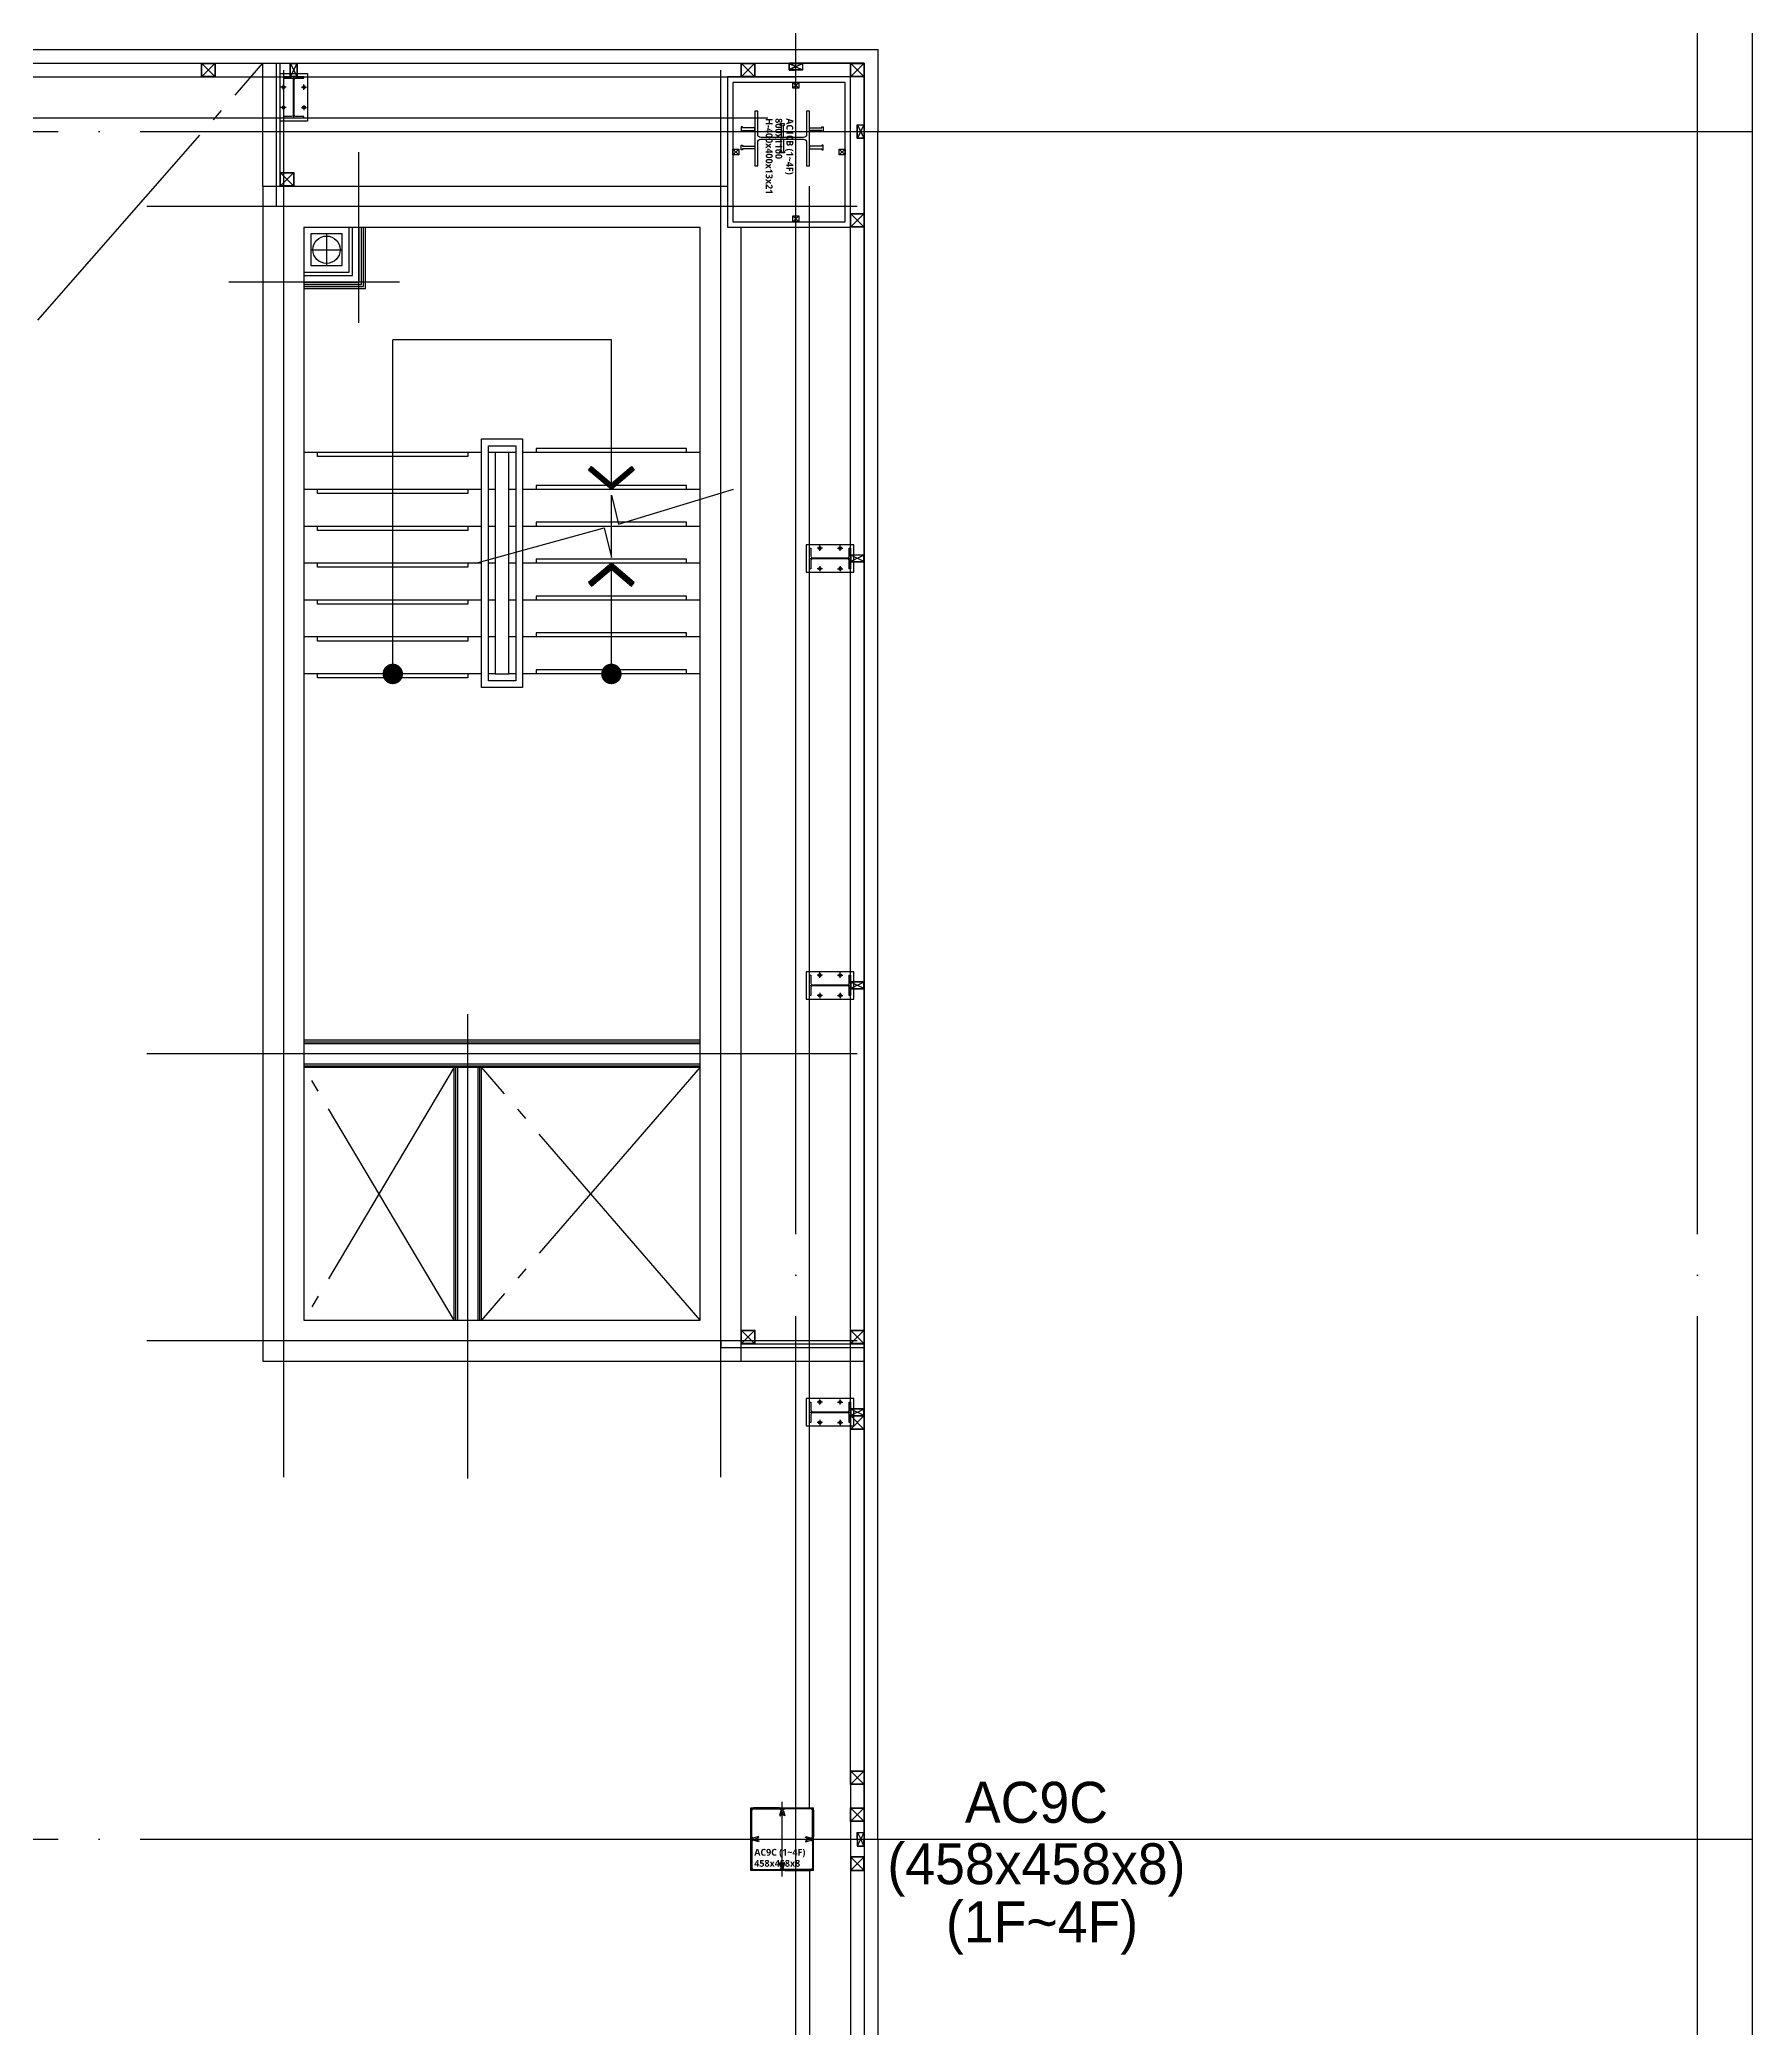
# Model space of a CAD drawing. Header units: millimetres. Extents: x -47382 to 204618, y -51045 to 127155.
# Drawn here: x 129466 to 142000, y 49987 to 64543 of the extents above; entities that cross this region are included whole.
import ezdxf
from ezdxf.enums import TextEntityAlignment as Align

# ---------------------------------------------------------------- set-up
doc = ezdxf.new("R2010")
doc.units = ezdxf.units.MM
doc.header["$LTSCALE"] = 300
doc.header["$MEASUREMENT"] = 0
for name, pattern in [('CEN', [62, 60, -1, 0, -1]), ('HID', [2, 1.1, -0.9]), ('STD_SHAFT', [7.3, 6, -0.5, 0.3, -0.5])]:
    doc.linetypes.add(name, pattern=pattern)
doc.layers.get('0').update_dxf_attribs({"linetype": 'CONTINUOUS'})
doc.layers.get('Defpoints').update_dxf_attribs({"color": 153, "linetype": 'CONTINUOUS'})
for name, color, linetype in [('1', 7, 'CONTINUOUS'), ('6', 6, 'CONTINUOUS'), ('A-CEN', 1, 'CEN'), ('A-CODE-DRAIN', 6, 'CONTINUOUS'), ('A-FLOR-FLIN-TYP2', 8, 'CONTINUOUS'), ('A-FLOR-GW', 6, 'CONTINUOUS'), ('A-FLOR-OPEN-BELO', 6, 'STD_SHAFT'), ('A-FLOR-PANL', 6, 'CONTINUOUS'), ('A-FLOR-STRA-ETC', 7, 'CONTINUOUS'), ('A-FLOR-STRA-MAIN', 4, 'CONTINUOUS'), ('A-FLOR-STRA-SUB', 9, 'CONTINUOUS'), ('A-FLOR-STUD', 9, 'CONTINUOUS'), ('A-ST-AXIS-CEN', 252, 'CEN'), ('A-ST-COL', 2, 'CONTINUOUS'), ('A-ST-CONC', 2, 'CONTINUOUS'), ('A-WALL-DRY1', 7, 'CONTINUOUS'), ('Bound', 9, 'CONTINUOUS'), ('SS-PLATE', 32, 'CONTINUOUS'), ('STEEL', 2, 'CONTINUOUS'), ('XREF-PLAN$0$A-STEEL', 7, 'CONTINUOUS')]:
    doc.layers.add(name, color=color, linetype=linetype)
doc.layers.add('Defpoint', color=161, linetype='CONTINUOUS', plot=False)
doc.layers.add('보조근', color=7, linetype='CONTINUOUS', lineweight=0)
doc.styles.add('SH_대대리576', font='NanumGothicBold.ttf')
doc.styles.add('돋움', font='')
doc.styles.get('돋움').set_extended_font_data('Dotum')

# ---------------------------------------------------------------- blocks, each defined once
blk = doc.blocks.new('A$C284E115B')
at = {"layer": 'A-FLOR-STUD'}
for p, q in [((2, 48, -103000), (98, 2, -103000)), ((2, 2, -103000), (98, 48, -103000))]:
    blk.add_line(p, q, dxfattribs=at)
at = {"layer": 'A-FLOR-STUD', "elevation": -103000}
for points in [[(0, 50), (100, 50), (100, 0), (0, 0)], [(2, 48), (98, 48), (98, 2), (2, 2)]]:
    blk.add_lwpolyline(points, close=True, dxfattribs=at)
blk = doc.blocks.new('BOLT')
at = {"layer": '1', "color": 251}
for p, q in [((-21, 0), (21, 0)), ((0, -21), (0, 21))]:
    blk.add_line(p, q, dxfattribs=at)
at = {"layer": '6', "color": 251}
blk.add_circle((0, 0), 11, dxfattribs=at)
blk = doc.blocks.new('WC2_BP')
at = {"layer": 'SS-PLATE', "color": 251, "ltscale": 0.05}
blk.add_lwpolyline([(-175, -100), (175, -100), (175, 100), (-175, 100)], close=True, dxfattribs=at)
at = {"linetype": 'HID', "yscale": 0.909090909090909, "zscale": 0.909090909090909}
for p, xscale in [((-75, 75), -0.909090909090909), ((75, 75), 0.909090909090909)]:
    blk.add_blockref('BOLT', p, dxfattribs=dict(at, xscale=xscale))
at = {"linetype": 'HID', "yscale": 0.909090909090909, "zscale": 0.909090909090909, "rotation": 180}
for p, xscale in [((-75, -75), 0.909090909090909), ((75, -75), -0.909090909090909)]:
    blk.add_blockref('BOLT', p, dxfattribs=dict(at, xscale=xscale))
blk = doc.blocks.new('H-300X150X6_5X9')
at = {"layer": 'Defpoint'}
for p, q in [((0, -150), (0, 150)), ((-3.25, 0), (3.25, 0))]:
    blk.add_line(p, q, dxfattribs=at)
at = {"layer": 'STEEL'}
blk.add_lwpolyline([(-75, -150), (-75, -141), (-16.25, -141, 0.41421356), (-3.25, -128), (-3.25, 128, 0.41421356), (-16.25, 141), (-75, 141), (-75, 150), (75, 150), (75, 141), (16.25, 141, 0.41421356), (3.25, 128), (3.25, -128, 0.41421356), (16.25, -141), (75, -141), (75, -150)], format="xyb", close=True, dxfattribs=at)
at = {"layer": 'SS-PLATE', "color": 251, "ltscale": 0.05, "rotation": 90}
blk.add_blockref('WC2_BP', (0, 0), dxfattribs=at)
blk = doc.blocks.new('A$C2E56680A')
blk.add_blockref('A$C284E115B', (0, 50))
at = {"layer": 'STEEL', "xscale": -1, "rotation": 90.00000000000001}
blk.add_blockref('H-300X150X6_5X9', (250, 75, -103000), dxfattribs=at)
blk = doc.blocks.new('3-11000')
at = {"layer": 'A-FLOR-FLIN-TYP2'}
for p, q in [((200, -400, -103000), (200, 11000, -103000)), ((500, 229, -103000), (500, 10796, -103000))]:
    blk.add_line(p, q, dxfattribs=at)
at = {"layer": 'A-FLOR-GW'}
for p, q in [((0, 0, -103000), (0, 11000, -103000)), ((100, 0, -103000), (100, 11000, -103000))]:
    blk.add_line(p, q, dxfattribs=at)
for p in [(100, 7250), (100, 3600)]:
    blk.add_blockref('A$C2E56680A', p)
blk = doc.blocks.new('A$C24e0f5df')
at = {"layer": 'A-FLOR-FLIN-TYP2'}
for p, q in [((200, 400), (200, 12100)), ((500, 229), (500, 12100))]:
    blk.add_line(p, q, dxfattribs=at)
at = {"layer": 'A-FLOR-GW'}
for p, q in [((0, 0), (0, 12500)), ((100, 0), (100, 12500))]:
    blk.add_line(p, q, dxfattribs=at)
at = {"layer": 'A-FLOR-STUD'}
for p, q in [((125, 12500), (102, 12452)), ((125, 12500), (148, 12452)), ((102, 48), (125, 0)), ((148, 48), (125, 0))]:
    blk.add_line(p, q, dxfattribs=at)
for points in [[(100, 12500), (100, 12450), (150, 12450), (150, 12500)], [(102, 12500), (102, 12452), (148, 12452), (148, 12500)], [(150, 0), (150, 50), (100, 50), (100, 0)], [(148, 0), (148, 48), (102, 48), (102, 0)]]:
    blk.add_lwpolyline(points, dxfattribs=at)
for p in [(100, 9300, 103000), (100, 6175, 103000), (100, 3050, 103000)]:
    blk.add_blockref('A$C2E56680A', p)
blk = doc.blocks.new('A$C02DD68EE')
at = {"layer": 'A-FLOR-STUD'}
for p, q in [((125, 11000, -103000), (102, 10952, -103000)), ((125, 11000, -103000), (148, 10952, -103000)), ((102, 48, -103000), (125, 0, -103000)), ((148, 48, -103000), (125, 0, -103000))]:
    blk.add_line(p, q, dxfattribs=at)
at = {"layer": 'A-FLOR-STUD', "elevation": -103000}
for points in [[(100, 11000), (100, 10950), (150, 10950), (150, 11000)], [(102, 11000), (102, 10952), (148, 10952), (148, 11000)], [(150, 0), (150, 50), (100, 50), (100, 0)], [(148, 0), (148, 48), (102, 48), (102, 0)]]:
    blk.add_lwpolyline(points, dxfattribs=at)
blk.add_blockref('3-11000', (0, 0))
blk = doc.blocks.new('XR-평면도$0$8F-PLAN$0$arrow2')
at = {"color": 8}
blk.add_lwpolyline([(-0.002, 0.87), (0.738, 0), (-0.002, -0.87), (0.15, -1), (1, 0), (0.15, 1)], close=True, dxfattribs=at)
for points in [[(-0.002, 0.87), (0.15, 1), (0.738, 0), (1, 0)], [(0.738, 0), (1, 0), (-0.002, -0.87), (0.15, -1)]]:
    blk.add_solid(points, dxfattribs=at)
blk = doc.blocks.new('G$CD1835787')
at = {"layer": 'A-CEN'}
for p, q in [((1000, 10300), (1000, 0)), ((4200, 0), (4200, 10300)), ((5200, 9300), (0, 9300)), ((2350, -11), (2350, 3389)), ((0, 3100), (5200, 3100)), ((0, 3100), (5200, 3100)), ((0, 1000), (5200, 1000))]:
    blk.add_line(p, q, dxfattribs=at)
at = {"layer": 'A-FLOR-OPEN-BELO'}
for p, q in [((2250, 1150), (1150, 3000)), ((2250, 3000), (1150, 1150)), ((4050, 1150), (2450, 3000)), ((4050, 3000), (2450, 1150))]:
    blk.add_line(p, q, dxfattribs=at)
at = {"layer": 'A-FLOR-STRA-ETC'}
for p, q in [((3400, 8325), (1800, 8325)), ((1800, 5880), (1800, 8325)), ((3400, 7230), (3400, 8325)), ((3400, 5880), (3400, 6690))]:
    blk.add_line(p, q, dxfattribs=at)
blk.add_lwpolyline([(2407, 6690), (3346, 6948), (3400, 6731), (3400, 7189), (3453, 6975), (4293, 7232)], dxfattribs=at)
at = {"layer": 'A-FLOR-STRA-ETC', "const_width": 75}
for points in [[(1800, 5842, -1), (1800, 5917, -1)], [(3400, 5842, -1), (3400, 5917, -1)]]:
    blk.add_lwpolyline(points, format="xyb", close=True, dxfattribs=at)
at = {"layer": 'A-FLOR-STRA-MAIN'}
for p, q in [((2450, 7500), (1150, 7500)), ((2550, 7500), (2500, 7500)), ((2700, 7500), (2650, 7500)), ((4050, 7500), (2750, 7500)), ((2450, 7230), (1150, 7230)), ((2550, 7230), (2500, 7230)), ((2700, 7230), (2650, 7230)), ((4050, 7230), (2750, 7230)), ((2450, 6960), (1150, 6960)), ((2550, 6960), (2500, 6960)), ((2700, 6960), (2650, 6960)), ((4050, 6960), (2750, 6960)), ((2450, 6690), (1150, 6690)), ((2550, 6690), (2500, 6690)), ((2700, 6690), (2650, 6690)), ((4050, 6690), (2750, 6690)), ((2450, 6420), (1150, 6420)), ((2550, 6420), (2500, 6420)), ((2700, 6420), (2650, 6420)), ((4050, 6420), (2750, 6420)), ((2450, 6150), (1150, 6150)), ((2550, 6150), (2500, 6150)), ((2700, 6150), (2650, 6150)), ((4050, 6150), (2750, 6150)), ((2450, 5880), (1150, 5880)), ((2550, 5880), (2500, 5880)), ((2700, 5880), (2650, 5880)), ((4050, 5880), (2750, 5880))]:
    blk.add_line(p, q, dxfattribs=at)
blk.add_lwpolyline([(2550, 5880), (2650, 5880), (2650, 7500), (2550, 7500)], close=True, dxfattribs=at)
at = {"layer": 'A-FLOR-STRA-SUB'}
for points in [[(2750, 5780), (2450, 5780), (2450, 7600), (2750, 7600)], [(2700, 5830), (2500, 5830), (2500, 7550), (2700, 7550)]]:
    blk.add_lwpolyline(points, close=True, dxfattribs=at)
at = {"layer": 'A-FLOR-STRA-SUB', "color": 250}
for points in [[(2350, 7500), (2350, 7470), (1250, 7470), (1250, 7500)], [(3950, 7500), (3950, 7530), (2850, 7530), (2850, 7500)], [(2350, 7230), (2350, 7200), (1250, 7200), (1250, 7230)], [(3950, 7230), (3950, 7260), (2850, 7260), (2850, 7230)], [(3950, 6960), (3950, 6990), (2850, 6990), (2850, 6960)], [(2350, 6960), (2350, 6930), (1250, 6930), (1250, 6960)], [(3950, 6690), (3950, 6720), (2850, 6720), (2850, 6690)], [(2350, 6690), (2350, 6660), (1250, 6660), (1250, 6690)], [(2350, 6420), (2350, 6390), (1250, 6390), (1250, 6420)], [(3950, 6420), (3950, 6450), (2850, 6450), (2850, 6420)], [(2350, 6150), (2350, 6120), (1250, 6120), (1250, 6150)], [(3950, 6150), (3950, 6180), (2850, 6180), (2850, 6150)], [(2350, 5880), (2350, 5850), (1250, 5850), (1250, 5880)], [(3950, 5880), (3950, 5910), (2850, 5910), (2850, 5880)]]:
    blk.add_lwpolyline(points, dxfattribs=at)
at = {"layer": 'A-ST-CONC'}
for p, q in [((850, 9450), (4250, 9450)), ((850, 9450), (850, 850)), ((1150, 9150), (4050, 9150)), ((1150, 9150), (1150, 1150)), ((4050, 1150), (4050, 9150)), ((4350, 850), (4350, 9150)), ((1150, 1150), (4050, 1150)), ((850, 850), (4350, 850))]:
    blk.add_line(p, q, dxfattribs=at)
at = {"layer": 'A-WALL-DRY1'}
for p, q in [((1150, 3200), (4050, 3200)), ((1150, 3187), (4050, 3187)), ((1150, 3175), (4050, 3175)), ((1150, 3025), (4050, 3025)), ((1150, 3012), (4050, 3012)), ((1150, 3000), (4050, 3000)), ((2250, 1150), (2250, 3000)), ((2262, 1150), (2262, 3000)), ((2275, 1150), (2275, 3000)), ((2425, 1150), (2425, 3000)), ((2438, 1150), (2438, 3000)), ((2450, 1150), (2450, 3000))]:
    blk.add_line(p, q, dxfattribs=at)
at = {"layer": 'A-FLOR-STRA-ETC', "extrusion": (0, 0, -1), "xscale": 166.9148302599861, "yscale": 167.8920954242349, "zscale": -166.9148302599861, "rotation": 270.0000170093786}
blk.add_blockref('XR-평면도$0$8F-PLAN$0$arrow2', (-3400, 7397), dxfattribs=at)
at = {"layer": 'A-FLOR-STRA-ETC', "xscale": 166.9148302599861, "yscale": 167.8920954242349, "zscale": 166.9148302599861, "rotation": 90.00001700937857}
blk.add_blockref('XR-평면도$0$8F-PLAN$0$arrow2', (3400, 6523), dxfattribs=at)
blk = doc.blocks.new('AC9C(1~4f)')
at = {"layer": 'A-ST-COL'}
for points in [[(265, 479), (254, 448), (261, 445), (273, 476, 0.520567), (254, 503), (65, 503, 0.414214), (45, 483), (45, 294, 0.520567), (72, 275), (103, 287), (100, 294), (69, 283, -0.520567), (53, 294), (53, 483, -0.414214), (65, 495), (254, 495, -0.520567)], [(283, 479), (294, 448), (287, 445), (275, 476, -0.520567), (294, 503), (483, 503, -0.414214), (503, 483), (503, 294, -0.520567), (476, 275), (445, 287), (448, 294), (479, 283, 0.520567), (495, 294), (495, 483, 0.414214), (483, 495), (294, 495, 0.520567)], [(265, 69), (254, 100), (261, 103), (273, 72, -0.520567), (254, 45), (65, 45, -0.414214), (45, 65), (45, 254, -0.520567), (72, 273), (103, 261), (100, 254), (69, 265, 0.520567), (53, 254), (53, 65, 0.414214), (65, 53), (254, 53, 0.520567)], [(283, 69), (294, 100), (287, 103), (275, 72, 0.520567), (294, 45), (483, 45, 0.414214), (503, 65), (503, 254, 0.520567), (476, 273), (445, 261), (448, 254), (479, 265, -0.520567), (495, 254), (495, 65, -0.414214), (483, 53), (294, 53, -0.520567)]]:
    blk.add_lwpolyline(points, format="xyb", close=True, dxfattribs=at)
at = {"layer": 'Bound', "color": 9, "linetype": 'Continuous'}
for p, q in [((45, 503), (503, 503)), ((45, 45), (45, 503)), ((503, 45), (503, 503)), ((503, 45), (45, 45))]:
    blk.add_line(p, q, dxfattribs=at)
at = {"layer": 'Defpoint'}
for p, q in [((274, 0), (274, 548)), ((0, 274), (548, 274))]:
    blk.add_line(p, q, dxfattribs=at)
at = {"layer": 'Defpoint', "linetype": 'Continuous', "style": 'SH_대대리576'}
for s, p in [('AC9C (1~4F)', (70, 178)), ('458x458x8', (70, 97))]:
    blk.add_text(s, height=50, dxfattribs=at).set_placement(p, align=Align.MIDDLE_LEFT)
blk = doc.blocks.new('xbar')
at = {"layer": 'Defpoints'}
blk.add_lwpolyline([(-21, 21), (21, 21), (21, -21), (-21, -21)], close=True, dxfattribs=at)
at = {"layer": '보조근'}
for p, q in [((-21, -21), (21, 21)), ((-21, 21), (21, -21))]:
    blk.add_line(p, q, dxfattribs=at)
blk = doc.blocks.new('AC10B(1~4f)')
for points in [[(1060, -60), (1060, 760), (40, 760), (40, -60)], [(373, 590), (365, 590), (365, 600), (400, 600), (400, 590), (392, 590), (392, 500), (373, 500)], [(526, 590), (534, 590), (534, 600), (499, 600), (499, 590), (507, 590), (507, 500), (526, 500)], [(354, 310), (354, 318), (344, 318), (344, 284), (354, 284), (354, 292), (444, 292), (444, 310)], [(546, 310), (546, 318), (556, 318), (556, 284), (546, 284), (546, 292), (456, 292), (456, 310)], [(373, 10), (365, 10), (365, 0), (400, 0), (400, 10), (392, 10), (392, 100), (373, 100)], [(526, 10), (534, 10), (534, 0), (499, 0), (499, 10), (507, 10), (507, 100), (526, 100)]]:
    blk.add_lwpolyline(points, close=True)
at = {"color": 2, "linetype": 'Continuous'}
blk.add_lwpolyline([(456, 457, -0.414214), (478, 479), (650, 479), (650, 500), (250, 500), (250, 479), (422, 479, -0.414214), (444, 457), (444, 143, -0.414214), (422, 121), (250, 121), (250, 100), (650, 100), (650, 121), (478, 121, -0.414214), (456, 143)], format="xyb", close=True, dxfattribs=at)
at = {"layer": 'A-ST-COL'}
blk.add_lwpolyline([(1100, -100), (1100, 800), (0, 800), (0, -100)], close=True, dxfattribs=at)
at = {"layer": '보조근'}
for p in [(550, 739), (61, 400), (1039, 400), (550, -39)]:
    blk.add_blockref('xbar', p, dxfattribs=at)
at = {"layer": 'Defpoint', "linetype": 'Continuous', "style": 'SH_대대리576'}
for s, p in [('AC10B (1~4F)', (303, 356)), ('800x1100', (303, 275)), ('H-400x400x13x21', (303, 205))]:
    blk.add_text(s, height=50, dxfattribs=at).set_placement(p, align=Align.MIDDLE_LEFT)
blk = doc.blocks.new('ACT 지상4층구조평면도')
at = {"layer": 'Defpoint'}
blk.add_lwpolyline([(189382, 51045), (47382, 51045), (47382, 150416), (189382, 150416)], close=True, dxfattribs=at)
at = {"rotation": 270}
blk.add_blockref('AC10B(1~4f)', (181982, 115316), dxfattribs=at)
blk.add_blockref('AC9C(1~4f)', (182008, 102142))
blk = doc.blocks.new('XREF-PLAN$0$각-100X100')
at = {"layer": 'XREF-PLAN$0$A-STEEL', "color": 1}
for p, q in [((-47.7, -47.7), (47.7, 47.7)), ((-47.7, 47.7), (47.7, -47.7))]:
    blk.add_line(p, q, dxfattribs=at)
at = {"layer": 'XREF-PLAN$0$A-STEEL'}
blk.add_lwpolyline([(-50, -50), (50, -50), (50, 50), (-50, 50)], close=True, dxfattribs=at)
at = {"layer": 'XREF-PLAN$0$A-STEEL', "color": 8}
blk.add_lwpolyline([(-47.7, -47.7), (47.7, -47.7), (47.7, 47.7), (-47.7, 47.7)], close=True, dxfattribs=at)

msp = doc.modelspace()

# ---------------------------------------------------------------- linework, layer by layer
at = {"layer": 'A-CEN'}
for p, q in [((131800, 63721), (131800, 62471)), ((130850, 62771), (132100, 62771))]:
    msp.add_line(p, q, dxfattribs=at)
for points in [[(75700, 64371), (135500, 64371), (135500, 6371), (35500, 6371), (35500, 64371), (74500, 64371)], [(131250, 63321), (131200, 63321), (131200, 64371)], [(134450, 55021), (134450, 54971), (135500, 54971)]]:
    msp.add_lwpolyline(points, dxfattribs=at)
at = {"layer": 'A-CODE-DRAIN'}
for p, q in [((131565, 63121), (131565, 62891)), ((131450, 63006), (131680, 63006))]:
    msp.add_line(p, q, dxfattribs=at)
msp.add_circle((131565, 63006), 100, dxfattribs=at)
at = {"layer": 'A-FLOR-GW'}
for points in [[(135000, 64471), (135600, 64471), (135600, 63871)], [(135500, 63871), (135500, 64371), (135000, 64371)]]:
    msp.add_lwpolyline(points, dxfattribs=at)
at = {"layer": 'A-FLOR-OPEN-BELO'}
msp.add_line((80400, 6471), (131100, 64371), dxfattribs=at)
at = {"layer": 'A-FLOR-PANL'}
for points in [[(131100, 63471), (131100, 64371)], [(131225, 63471), (131225, 64371)], [(134600, 54996), (135500, 54996)], [(134600, 54871), (135500, 54871)]]:
    msp.add_lwpolyline(points, dxfattribs=at)
at = {"layer": 'A-FLOR-STUD'}
for q in [(134952, 64369), (134952, 64324)]:
    msp.add_line((135000, 64346), q, dxfattribs=at)
for points in [[(135000, 64371), (134950, 64371), (134950, 64321), (135000, 64321)], [(135000, 64369), (134952, 64369), (134952, 64324), (135000, 64324)]]:
    msp.add_lwpolyline(points, dxfattribs=at)
at = {"layer": 'A-ST-AXIS-CEN'}
for p, q in [((135000, 0), (135000, 99371)), ((141600, 0), (141600, 99371)), ((0, 63871), (142000, 63871)), ((0, 51371), (142000, 51371))]:
    msp.add_line(p, q, dxfattribs=at)
at = {"layer": 'A-WALL-DRY1'}
for points in [[(131400, 62841), (131730, 62841), (131730, 63171)], [(131400, 62816), (131755, 62816), (131755, 63171)], [(131400, 62766), (131805, 62766), (131805, 63171)], [(131400, 62751), (131820, 62751), (131820, 63171)], [(131400, 62736), (131835, 62736), (131835, 63171)], [(131400, 62721), (131850, 62721), (131850, 63171)]]:
    msp.add_lwpolyline(points, dxfattribs=at)
msp.add_lwpolyline([(131450, 62891), (131680, 62891), (131680, 63121), (131450, 63121)], close=True, dxfattribs=at)
at = {"layer": 'Defpoint'}
msp.add_lwpolyline([(142000, 0), (0, 0), (0, 99371), (142000, 99371)], close=True, dxfattribs=at)

# ---------------------------------------------------------------- block references
for name, p in [('ACT 지상4층구조평면도', (-47382, -51045)), ('A$C284E115B', (134950, 64321)), ('G$CD1835787', (130250, 54021))]:
    msp.add_blockref(name, p)
for name, p, rotation in [('3-11000', (124000, 64471), 270), ('A$C284E115B', (135450, 63921), 270), ('A$C02DD68EE', (135600, 51371), 180)]:
    msp.add_blockref(name, p, dxfattribs=dict(rotation=rotation))
at = {"ltscale": 5, "xscale": -1, "rotation": 180}
for p in [(130700, 64321), (134650, 64321), (135450, 64321), (131275, 63521), (135450, 63221), (134650, 55046), (135450, 55046), (135450, 54421), (135450, 51821), (135450, 51550)]:
    msp.add_blockref('XREF-PLAN$0$각-100X100', p, dxfattribs=at)
at = {"xscale": -1}
msp.add_blockref('A$C24e0f5df', (135600, 51371), dxfattribs=at)
at = {"ltscale": 5}
msp.add_blockref('XREF-PLAN$0$각-100X100', (135450, 51192), dxfattribs=at)

# ---------------------------------------------------------------- texts
at = {"layer": 'Defpoints', "linetype": 'Continuous', "style": '돋움'}
for s, p in [('AC9C', (136761, 51401)), ('(458x458x8)', (136761, 50951)), ('(1F~4F)', (136802, 50526))]:
    msp.add_text(s, height=300, dxfattribs=at).set_placement(p, align=Align.BOTTOM_CENTER)

doc.saveas('drawing.dxf')
